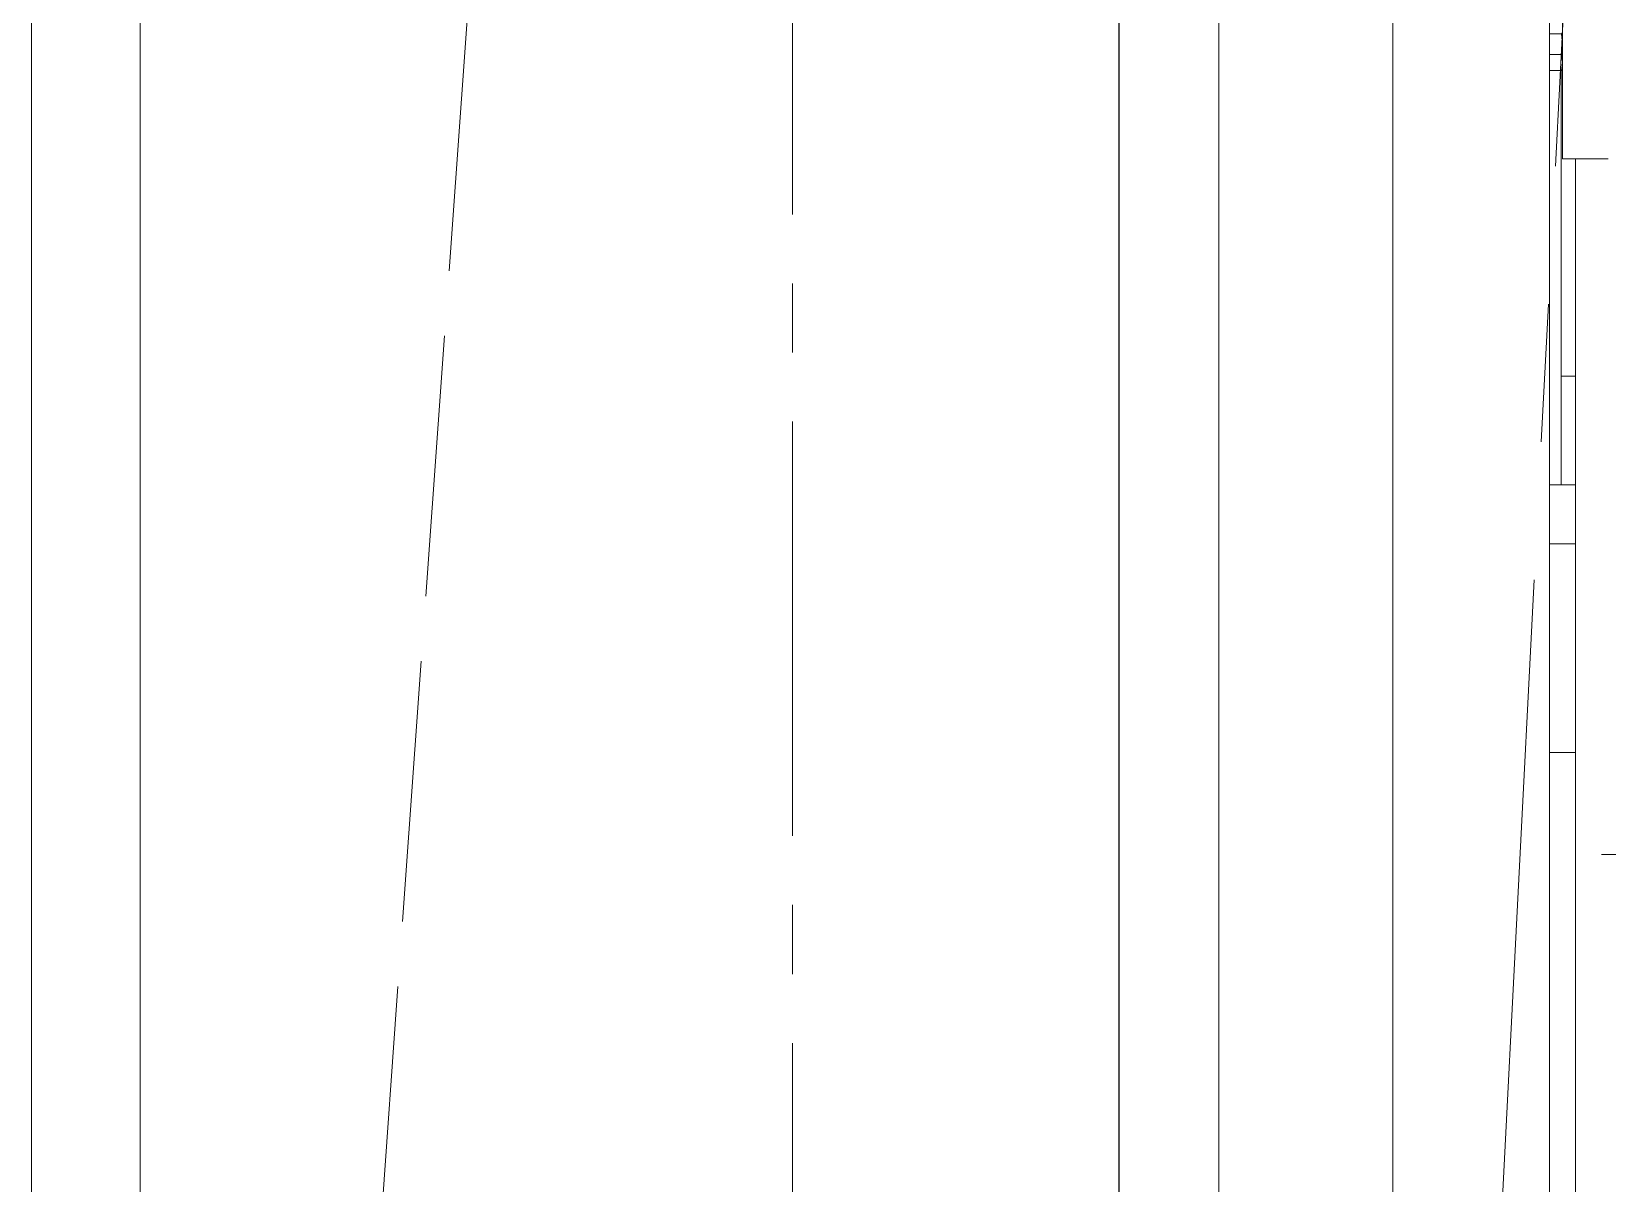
# Model space of a CAD drawing. Header units: millimetres. Extents: x 163705 to 1616509, y 81827 to 302547.
# Drawn here: x 214078 to 214803, y 143908 to 144438 of the extents above; entities that cross this region are included whole.
import ezdxf

# ---------------------------------------------------------------- set-up
doc = ezdxf.new("R2010")
doc.units = ezdxf.units.MM
doc.header["$LTSCALE"] = 10
for name, pattern in [('ACAD_ISO02W100', [15, 12, -3]), ('CENTER', [50.8, 31.75, -6.35, 6.35, -6.35]), ('CENTER2', [28.575, 19.05, -3.175, 3.175, -3.175])]:
    doc.linetypes.add(name, pattern=pattern)
for name, color, linetype, lineweight in [('1-中心线', 1, 'CENTER2', 0), ('1-护栏', 4, 'Continuous', 18), ('1-虚线', 8, 'ACAD_ISO02W100', 0), ('1-设备轮廓', 2, 'Continuous', 18), ('1-轴线', 9, 'CENTER', 0)]:
    doc.layers.add(name, color=color, linetype=linetype, lineweight=lineweight)

# ---------------------------------------------------------------- blocks, each defined once
blk = doc.blocks.new('G$CB724F952')
at = {"layer": '1-中心线'}
blk.add_line((0, 878), (1756, 878), dxfattribs=at)
blk = doc.blocks.new('G$C3B61D3F5')
for p, q in [((211, 1280), (211, 120)), ((261, 1277.79), (261, 124.21)), ((909, 1277.79), (909, 284.5)), ((915, 1120), (915, 1020)), ((914.64, 1077.37), (909, 1077.37)), ((914.64, 1077.37), (915, 1072.65)), ((915, 1072.65), (914.64, 1067.93)), ((914.64, 1067.93), (909, 1067.93)), ((914.64, 1067.93), (915, 1064.24)), ((914.64, 1060.56), (909, 1060.56)), ((914.5, 1060.56), (914.5, 870)), ((915, 1064.24), (914.64, 1060.56)), ((914.95, 1061.21), (915, 1061.4)), ((915, 1020), (922, 1020)), ((921, 380), (921, 1020)), ((922, 1020), (936, 1020)), ((914.5, 920), (921, 920)), ((909, 870), (913.17, 870)), ((913.17, 870), (914.5, 870)), ((914.5, 870), (921, 870)), ((921, 843), (909, 843)), ((921, 747), (909, 747))]:
    blk.add_line(p, q)
for points, knots in [([(915, 1078.41), (914.96, 1078.14), (914.9, 1077.79), (914.69, 1077.44), (914.64, 1077.37)], [0, 0, 0, 0, 0.776967, 1, 1, 1, 1]), ([(914.64, 1060.56), (914.69, 1060.63), (914.83, 1060.85), (914.87, 1061.07), (914.9, 1061.21)], [0, 0, 0, 0, 0.351615, 1, 1, 1, 1])]:
    blk.add_open_spline(points, degree=3, knots=knots)
blk = doc.blocks.new('A$C2f6614b9')
at = {"layer": '1-设备轮廓'}
for name, p in [('G$CB724F952', (14672.01, 572.01)), ('G$C3B61D3F5', (13739.01, 750))]:
    blk.add_blockref(name, p, dxfattribs=at)
blk = doc.blocks.new('G$CE9C43516')
for p, q in [((241, 345), (241, 2215)), ((321, 2205), (321, 355))]:
    blk.add_line(p, q)
blk = doc.blocks.new('A$C7121566b')
blk.add_lwpolyline([(4649.65, 2600.13), (6924.65, 2600.13), (6924.65, 9600.13), (4649.65, 9600.13)], close=True)
at = {"layer": '1-中心线'}
blk.add_line((4499.65, 11700.24), (4499.65, 0), dxfattribs=at)
at = {"layer": '1-护栏'}
blk.add_lwpolyline([(10999.65, 10050.13), (4199.65, 10050.13), (4199.65, 2150.13), (10999.65, 2150.13)], dxfattribs=at)
at = {"layer": '1-轴线'}
blk.add_lwpolyline([(4798.31, 2802.08), (5109.93, 8864.21), (6725.3, 9418.31)], dxfattribs=at)
at = {"layer": '1-设备轮廓'}
blk.add_blockref('G$CE9C43516', (4454.72, 2220.13), dxfattribs=at)

msp = doc.modelspace()

# ---------------------------------------------------------------- linework, layer by layer
at = {"layer": '1-中心线'}
msp.add_line((214427.833, 152259.738), (214427.833, 141059.499), dxfattribs=at)
at = {"layer": '1-虚线'}
msp.add_lwpolyline([(214184.195, 143131.184), (214632.699, 149393.321), (216880.495, 150448.624)], dxfattribs=at)

# ---------------------------------------------------------------- block references
for name, p in [('A$C7121566b', (209928.183, 140559.499)), ('A$C2f6614b9', (200127.833, 142609.632))]:
    msp.add_blockref(name, p)

doc.saveas('drawing.dxf')
